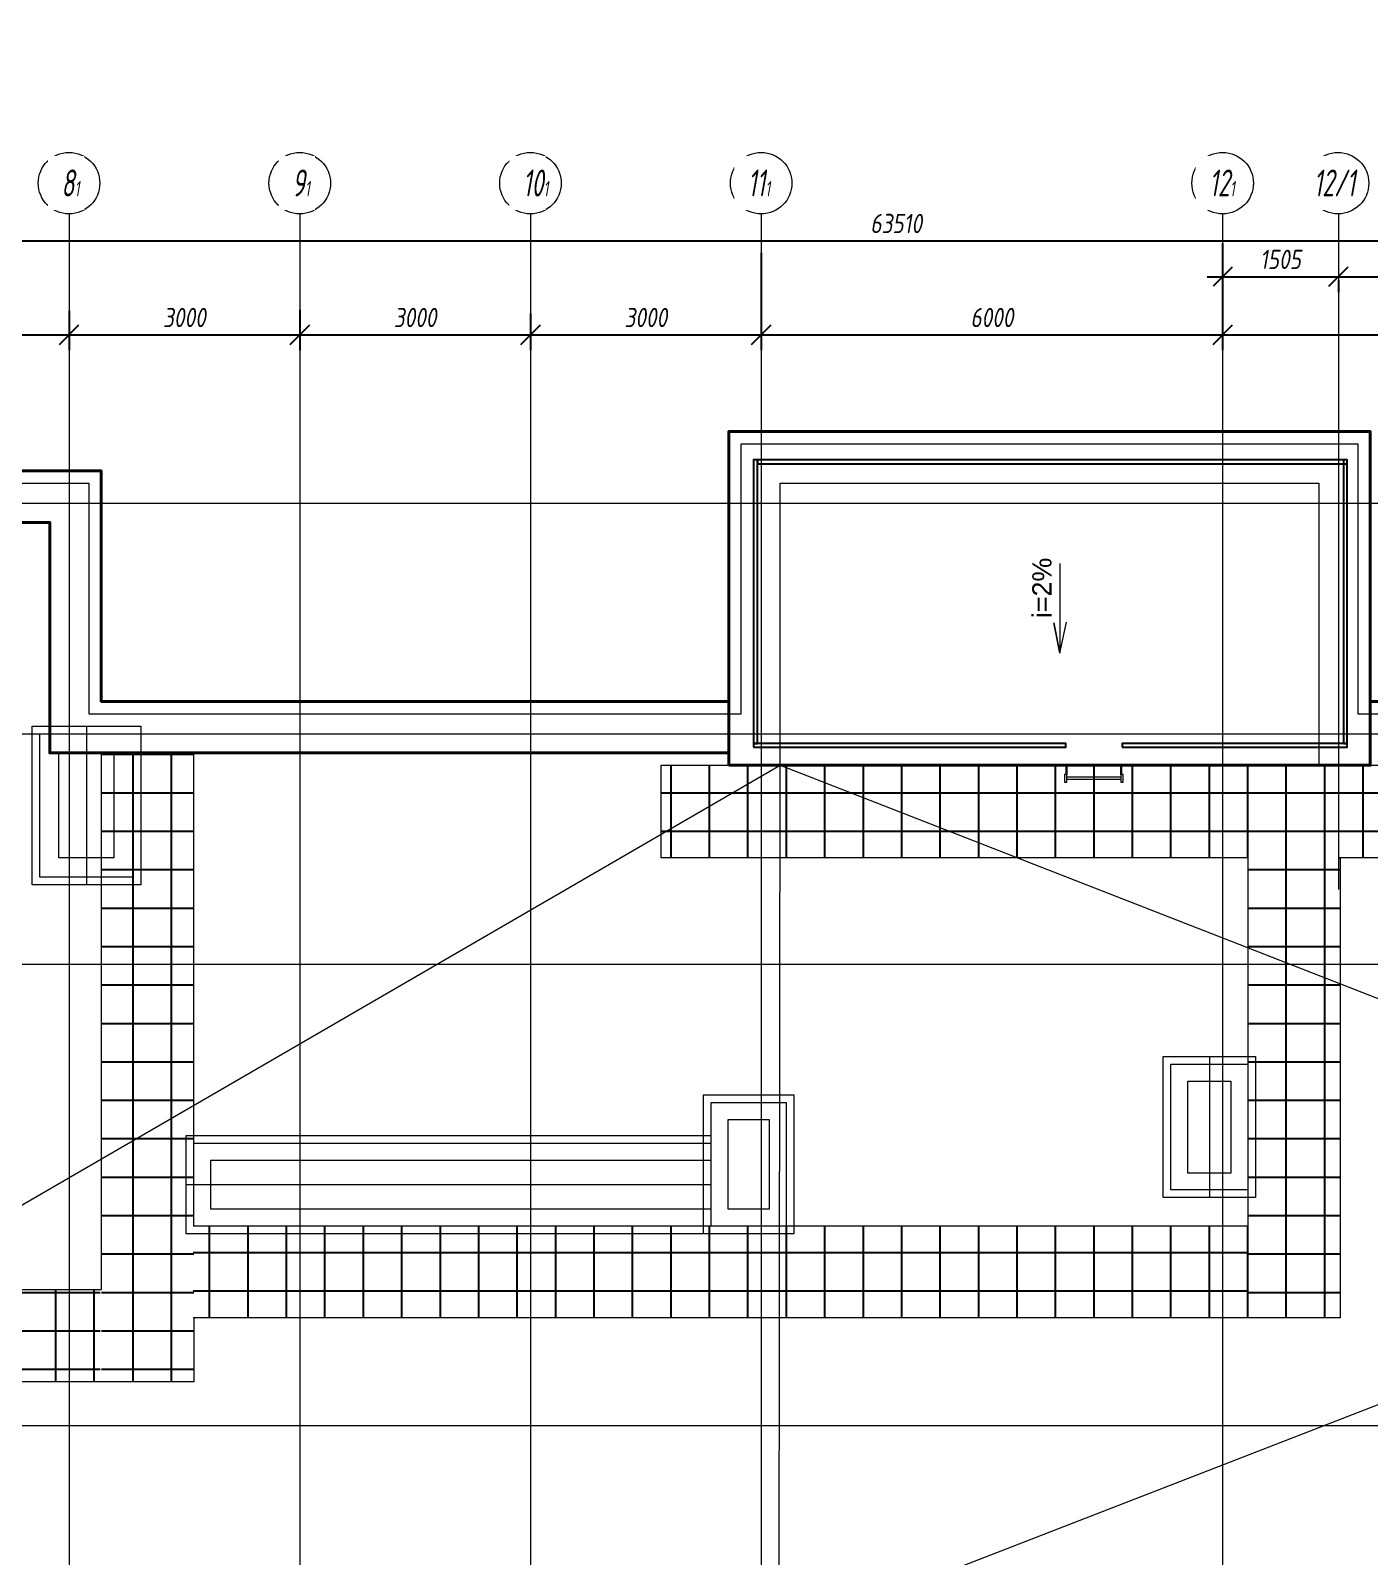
# Model space of a CAD drawing. Extents: x -96705 to 1864084, y -482104 to 235.
# Drawn here: x 1075384 to 1092793, y -94056 to -74203 of the extents above; entities that cross this region are included whole.
import ezdxf
from ezdxf import colors
from ezdxf.entities.mleader import LeaderData, LeaderLine
from ezdxf.math import Vec2, Vec3

# ---------------------------------------------------------------- set-up
doc = ezdxf.new("R2010")
doc.units = 0
doc.header["$LTSCALE"] = 100
doc.header["$PDMODE"] = 1
doc.header["$PDSIZE"] = 200
for name, pattern in [('ACAD_ISO02W100', [15, 12, -3]), ('CENTER', [2, 1.25, -0.25, 0.25, -0.25]), ('HIDDEN', [6, 4, -2])]:
    doc.linetypes.add(name, pattern=pattern)
doc.layers.get('Defpoints').update_dxf_attribs({"color": 42})
doc.layers.add('АР_Кровля дорожки', color=6, linetype='Continuous')
for name, color, linetype, lineweight in [('АР_Лестницы ограждение', 94, 'Continuous', 25), ('АР_Навесной фасад', 5, 'Continuous', 5), ('АР_Оси', 193, 'Continuous', 9), ('АР_Оси размеры', 164, 'Continuous', 9), ('АР_Отметки', 250, 'Continuous', 15), ('АР_тонкая линия', 250, 'Continuous', 0), ('перекр 0.3', 181, 'Continuous', 30), ('пунктир', 251, 'Continuous', 13), ('Специальное оборудование', 7, 'Continuous', 9)]:
    doc.layers.add(name, color=color, linetype=linetype, lineweight=lineweight)
doc.styles.add('ISOCPEUR', font='isocpeui.ttf', dxfattribs={"height": 250})
doc.styles.get("Standard").update_dxf_attribs({"font": 'arial.ttf'})
doc.styles.add('ГОСТ 2.304', font='CS_Gost2304.shx', dxfattribs={"oblique": 10})
doc.dimstyles.new('СПДС', dxfattribs={"dimscale": 100, "dimtxt": 2.5, "dimasz": 2.5, "dimexe": 2, "dimexo": 0.625, "dimgap": 1, "dimtad": 1, "dimdec": 0, "dimrnd": 5, "dimtxsty": 'ГОСТ 2.304', "dimblk": 'OBLIQUE', "dimblk1": 'OBLIQUE', "dimblk2": 'OBLIQUE', "dimcen": 2.5, "dimdle": 2, "dimadec": 0, "dimazin": 2, "dimtfac": 0.75, "dimtdec": 4, "dimtmove": 1, "dimatfit": 3, "dimfxl": 1, "dimtfill": 1, "dimtolj": 1, "dimarcsym": 1})
pattern_1 = [(90, (1542211.8, -68620.2), (-500, 0), []), (180, (1542211.8, -68620.2), (-3e-14, -500), [])]

# ---------------------------------------------------------------- blocks, each defined once
blk = doc.blocks.new('_Oblique')
at = {"color": 0, "linetype": 'ByBlock', "lineweight": -2}
blk.add_line((-0.5, -0.5), (0.5, 0.5), dxfattribs=at)
blk = doc.blocks.new('*D625')
at = {"layer": 'Defpoints', "color": 0, "ltscale": 100, "transparency": 16777216}
for p in [(1072884, -77780), (1075884, -77785), (1075884, -78162)]:
    blk.add_point(p, dxfattribs=at)
at = {"layer": 'АР_Оси размеры', "color": 8, "lineweight": -2, "ltscale": 100, "transparency": 16777216}
for p, q in [((1072884, -77842), (1072884, -78362)), ((1075884, -77848), (1075884, -78362)), ((1072684, -78162), (1076084, -78162))]:
    blk.add_line(p, q, dxfattribs=at)
at = {"layer": 'АР_Оси размеры', "color": 8, "lineweight": -2, "ltscale": 100, "transparency": 16777216, "xscale": 250, "yscale": 250, "zscale": 250, "rotation": 180}
blk.add_blockref('_Oblique', (1072884, -78162), dxfattribs=at)
at = {"layer": 'АР_Оси размеры', "color": 8, "lineweight": -2, "ltscale": 100, "transparency": 16777216, "xscale": 250, "yscale": 250, "zscale": 250}
blk.add_blockref('_Oblique', (1075884, -78162), dxfattribs=at)
at = {"layer": 'АР_Оси размеры', "color": 8, "ltscale": 100, "transparency": 16777216, "insert": (1074384, -77937), "char_height": 250, "attachment_point": 5, "style": 'ГОСТ 2.304', "bg_fill": 3, "box_fill_scale": 1.1, "bg_fill_color": 256, "bg_fill_true_color": 13158600, "bg_fill_transparency": 0}
blk.add_mtext('\\A1;3000', dxfattribs=at)
blk = doc.blocks.new('*D626')
at = {"layer": 'Defpoints', "color": 0, "ltscale": 100, "transparency": 16777216}
for p in [(1075884, -77785), (1078884, -77774), (1078884, -78162)]:
    blk.add_point(p, dxfattribs=at)
at = {"layer": 'АР_Оси размеры', "color": 8, "lineweight": -2, "ltscale": 100, "transparency": 16777216}
for p, q in [((1075884, -77848), (1075884, -78362)), ((1078884, -77836), (1078884, -78362)), ((1075684, -78162), (1079084, -78162))]:
    blk.add_line(p, q, dxfattribs=at)
at = {"layer": 'АР_Оси размеры', "color": 8, "lineweight": -2, "ltscale": 100, "transparency": 16777216, "xscale": 250, "yscale": 250, "zscale": 250, "rotation": 180}
blk.add_blockref('_Oblique', (1075884, -78162), dxfattribs=at)
at = {"layer": 'АР_Оси размеры', "color": 8, "lineweight": -2, "ltscale": 100, "transparency": 16777216, "xscale": 250, "yscale": 250, "zscale": 250}
blk.add_blockref('_Oblique', (1078884, -78162), dxfattribs=at)
at = {"layer": 'АР_Оси размеры', "color": 8, "ltscale": 100, "transparency": 16777216, "insert": (1077384, -77937), "char_height": 250, "attachment_point": 5, "style": 'ГОСТ 2.304', "bg_fill": 3, "box_fill_scale": 1.1, "bg_fill_color": 256, "bg_fill_true_color": 13158600, "bg_fill_transparency": 0}
blk.add_mtext('\\A1;3000', dxfattribs=at)
blk = doc.blocks.new('*D627')
at = {"layer": 'Defpoints', "color": 0, "ltscale": 100, "transparency": 16777216}
for p in [(1078884, -77774), (1081884, -77820), (1081884, -78162)]:
    blk.add_point(p, dxfattribs=at)
at = {"layer": 'АР_Оси размеры', "color": 8, "lineweight": -2, "ltscale": 100, "transparency": 16777216}
for p, q in [((1078884, -77836), (1078884, -78362)), ((1081884, -77883), (1081884, -78362)), ((1078684, -78162), (1082084, -78162))]:
    blk.add_line(p, q, dxfattribs=at)
at = {"layer": 'АР_Оси размеры', "color": 8, "lineweight": -2, "ltscale": 100, "transparency": 16777216, "xscale": 250, "yscale": 250, "zscale": 250, "rotation": 180}
blk.add_blockref('_Oblique', (1078884, -78162), dxfattribs=at)
at = {"layer": 'АР_Оси размеры', "color": 8, "lineweight": -2, "ltscale": 100, "transparency": 16777216, "xscale": 250, "yscale": 250, "zscale": 250}
blk.add_blockref('_Oblique', (1081884, -78162), dxfattribs=at)
at = {"layer": 'АР_Оси размеры', "color": 8, "ltscale": 100, "transparency": 16777216, "insert": (1080384, -77937), "char_height": 250, "attachment_point": 5, "style": 'ГОСТ 2.304', "bg_fill": 3, "box_fill_scale": 1.1, "bg_fill_color": 256, "bg_fill_true_color": 13158600, "bg_fill_transparency": 0}
blk.add_mtext('\\A1;3000', dxfattribs=at)
blk = doc.blocks.new('*D628')
at = {"layer": 'Defpoints', "color": 0, "ltscale": 100, "transparency": 16777216}
for p in [(1081884, -77820), (1084884, -77820), (1084884, -78162)]:
    blk.add_point(p, dxfattribs=at)
at = {"layer": 'АР_Оси размеры', "color": 8, "lineweight": -2, "ltscale": 100, "transparency": 16777216}
for p, q in [((1081884, -77883), (1081884, -78362)), ((1084884, -77882), (1084884, -78362)), ((1081684, -78162), (1085084, -78162))]:
    blk.add_line(p, q, dxfattribs=at)
at = {"layer": 'АР_Оси размеры', "color": 8, "lineweight": -2, "ltscale": 100, "transparency": 16777216, "xscale": 250, "yscale": 250, "zscale": 250, "rotation": 180}
blk.add_blockref('_Oblique', (1081884, -78162), dxfattribs=at)
at = {"layer": 'АР_Оси размеры', "color": 8, "lineweight": -2, "ltscale": 100, "transparency": 16777216, "xscale": 250, "yscale": 250, "zscale": 250}
blk.add_blockref('_Oblique', (1084884, -78162), dxfattribs=at)
at = {"layer": 'АР_Оси размеры', "color": 8, "ltscale": 100, "transparency": 16777216, "insert": (1083384, -77937), "char_height": 250, "attachment_point": 5, "style": 'ГОСТ 2.304', "bg_fill": 3, "box_fill_scale": 1.1, "bg_fill_color": 256, "bg_fill_true_color": 13158600, "bg_fill_transparency": 0}
blk.add_mtext('\\A1;3000', dxfattribs=at)
blk = doc.blocks.new('*D629')
at = {"layer": 'Defpoints', "color": 0, "ltscale": 100, "transparency": 16777216}
for p in [(1090884, -76913), (1084884, -77033), (1090884, -78162)]:
    blk.add_point(p, dxfattribs=at)
at = {"layer": 'АР_Оси размеры', "color": 8, "lineweight": -2, "ltscale": 100, "transparency": 16777216}
for p, q in [((1090884, -76976), (1090884, -78362)), ((1084884, -77095), (1084884, -78362)), ((1084684, -78162), (1091084, -78162))]:
    blk.add_line(p, q, dxfattribs=at)
at = {"layer": 'АР_Оси размеры', "color": 8, "lineweight": -2, "ltscale": 100, "transparency": 16777216, "xscale": 250, "yscale": 250, "zscale": 250, "rotation": 180}
blk.add_blockref('_Oblique', (1084884, -78162), dxfattribs=at)
at = {"layer": 'АР_Оси размеры', "color": 8, "lineweight": -2, "ltscale": 100, "transparency": 16777216, "xscale": 250, "yscale": 250, "zscale": 250}
blk.add_blockref('_Oblique', (1090884, -78162), dxfattribs=at)
at = {"layer": 'АР_Оси размеры', "color": 8, "ltscale": 100, "transparency": 16777216, "insert": (1087884, -77937), "char_height": 250, "attachment_point": 5, "style": 'ГОСТ 2.304', "bg_fill": 3, "box_fill_scale": 1.1, "bg_fill_color": 256, "bg_fill_true_color": 13158600, "bg_fill_transparency": 0}
blk.add_mtext('\\A1;6000', dxfattribs=at)
blk = doc.blocks.new('*D630')
at = {"layer": 'Defpoints', "color": 0, "ltscale": 100, "transparency": 16777216}
for p in [(1090884, -77700), (1096884, -77626), (1096884, -78162)]:
    blk.add_point(p, dxfattribs=at)
at = {"layer": 'АР_Оси размеры', "color": 8, "lineweight": -2, "ltscale": 100, "transparency": 16777216}
for p, q in [((1090884, -77763), (1090884, -78362)), ((1096884, -77688), (1096884, -78362)), ((1090684, -78162), (1097084, -78162))]:
    blk.add_line(p, q, dxfattribs=at)
at = {"layer": 'АР_Оси размеры', "color": 8, "lineweight": -2, "ltscale": 100, "transparency": 16777216, "xscale": 250, "yscale": 250, "zscale": 250, "rotation": 180}
blk.add_blockref('_Oblique', (1090884, -78162), dxfattribs=at)
at = {"layer": 'АР_Оси размеры', "color": 8, "lineweight": -2, "ltscale": 100, "transparency": 16777216, "xscale": 250, "yscale": 250, "zscale": 250}
blk.add_blockref('_Oblique', (1096884, -78162), dxfattribs=at)
at = {"layer": 'АР_Оси размеры', "color": 8, "ltscale": 100, "transparency": 16777216, "insert": (1093884, -77937), "char_height": 250, "attachment_point": 5, "style": 'ГОСТ 2.304', "bg_fill": 3, "box_fill_scale": 1.1, "bg_fill_color": 256, "bg_fill_true_color": 13158600, "bg_fill_transparency": 0}
blk.add_mtext('\\A1;6000', dxfattribs=at)
blk = doc.blocks.new('*D635')
at = {"layer": 'Defpoints', "color": 0, "ltscale": 100, "transparency": 16777216}
for p in [(1090884, -77386), (1092389, -77386), (1092389, -77406)]:
    blk.add_point(p, dxfattribs=at)
at = {"layer": 'АР_Оси размеры', "color": 8, "lineweight": -2, "ltscale": 100, "transparency": 16777216}
for p, q in [((1090684, -77406), (1092589, -77406)), ((1090884, -77449), (1090884, -77606)), ((1092389, -77449), (1092389, -77606))]:
    blk.add_line(p, q, dxfattribs=at)
at = {"layer": 'АР_Оси размеры', "color": 8, "lineweight": -2, "ltscale": 100, "transparency": 16777216, "xscale": 250, "yscale": 250, "zscale": 250, "rotation": 180}
blk.add_blockref('_Oblique', (1090884, -77406), dxfattribs=at)
at = {"layer": 'АР_Оси размеры', "color": 8, "lineweight": -2, "ltscale": 100, "transparency": 16777216, "xscale": 250, "yscale": 250, "zscale": 250}
blk.add_blockref('_Oblique', (1092389, -77406), dxfattribs=at)
at = {"layer": 'АР_Оси размеры', "color": 8, "ltscale": 100, "transparency": 16777216, "insert": (1091636, -77181), "char_height": 250, "attachment_point": 5, "style": 'ГОСТ 2.304', "bg_fill": 3, "box_fill_scale": 1.1, "bg_fill_color": 256, "bg_fill_true_color": 13158600, "bg_fill_transparency": 0}
blk.add_mtext('\\A1;1505', dxfattribs=at)
blk = doc.blocks.new('*D636')
at = {"layer": 'Defpoints', "color": 0, "ltscale": 100, "transparency": 16777216}
for p in [(1094599, -76865), (1092389, -77386), (1094599, -77406)]:
    blk.add_point(p, dxfattribs=at)
at = {"layer": 'АР_Оси размеры', "color": 8, "lineweight": -2, "ltscale": 100, "transparency": 16777216}
for p, q in [((1094599, -76927), (1094599, -77606)), ((1092189, -77406), (1094799, -77406)), ((1092389, -77449), (1092389, -77606))]:
    blk.add_line(p, q, dxfattribs=at)
at = {"layer": 'АР_Оси размеры', "color": 8, "lineweight": -2, "ltscale": 100, "transparency": 16777216, "xscale": 250, "yscale": 250, "zscale": 250, "rotation": 180}
blk.add_blockref('_Oblique', (1092389, -77406), dxfattribs=at)
at = {"layer": 'АР_Оси размеры', "color": 8, "lineweight": -2, "ltscale": 100, "transparency": 16777216, "xscale": 250, "yscale": 250, "zscale": 250}
blk.add_blockref('_Oblique', (1094599, -77406), dxfattribs=at)
at = {"layer": 'АР_Оси размеры', "color": 8, "ltscale": 100, "transparency": 16777216, "insert": (1093494, -77181), "char_height": 250, "attachment_point": 5, "style": 'ГОСТ 2.304', "bg_fill": 3, "box_fill_scale": 1.1, "bg_fill_color": 256, "bg_fill_true_color": 13158600, "bg_fill_transparency": 0}
blk.add_mtext('\\A1;2210', dxfattribs=at)
blk = doc.blocks.new('*D639')
at = {"layer": 'Defpoints', "color": 0, "ltscale": 100, "transparency": 16777216}
for p in [(1054884, -76939), (1118394, -76939), (1118394, -76939)]:
    blk.add_point(p, dxfattribs=at)
at = {"layer": 'АР_Оси размеры', "color": 8, "lineweight": -2, "ltscale": 100, "transparency": 16777216}
for p, q in [((1054884, -76877), (1054884, -76739)), ((1118394, -76877), (1118394, -76739)), ((1054684, -76939), (1118594, -76939))]:
    blk.add_line(p, q, dxfattribs=at)
at = {"layer": 'АР_Оси размеры', "color": 8, "lineweight": -2, "ltscale": 100, "transparency": 16777216, "xscale": 250, "yscale": 250, "zscale": 250, "rotation": 180}
blk.add_blockref('_Oblique', (1054884, -76939), dxfattribs=at)
at = {"layer": 'АР_Оси размеры', "color": 8, "lineweight": -2, "ltscale": 100, "transparency": 16777216, "xscale": 250, "yscale": 250, "zscale": 250}
blk.add_blockref('_Oblique', (1118394, -76939), dxfattribs=at)
at = {"layer": 'АР_Оси размеры', "color": 8, "ltscale": 100, "transparency": 16777216, "insert": (1086639, -76714), "char_height": 250, "attachment_point": 5, "style": 'ГОСТ 2.304', "bg_fill": 3, "box_fill_scale": 1.1, "bg_fill_color": 256, "bg_fill_true_color": 13158600, "bg_fill_transparency": 0}
blk.add_mtext('\\A1;63510', dxfattribs=at)
blk = doc.blocks.new('_DotSmall')
at = {"color": 0, "linetype": 'ByBlock', "const_width": 0.5}
blk.add_lwpolyline([(-0.0625, 0, 1), (0.0625, 0, 1)], format="xyb", close=True, dxfattribs=at)
blk = doc.blocks.new('LADDER_12760 - LADDER_12760-5164013-3_1 этаж')
at = {"layer": 'Специальное оборудование', "color": 8}
for p, q in [((25, 95), (-50, 95)), ((-50, 95), (-50, 88)), ((-50, 88), (18, 88)), ((0, 0), (25, 0)), ((0, -76.2), (0, 0)), ((18, 88), (18, 0)), ((25, 0), (25, 95)), ((25, 0), (25, -76.2)), ((575, 95), (575, 0)), ((650, 95), (575, 95)), ((575, 0), (600, 0)), ((575, -76.2), (575, 0)), ((582, 0), (582, 88)), ((582, 88), (650, 88)), ((600, 0), (600, -76.2)), ((650, 88), (650, 95)), ((25, -76.2), (0, -76.2)), ((25, -25.4), (575, -25.4)), ((575, -45.4), (25, -45.4)), ((600, -76.2), (575, -76.2))]:
    blk.add_line(p, q, dxfattribs=at)
blk = doc.blocks.new('A$C6f2de472')
at = {"layer": 'АР_тонкая линия', "color": 8, "ltscale": 100}
for p, q in [((55, -69), (55, -734)), ((55, -734), (10, -510)), ((10, -510), (55, -734)), ((55, -734), (104, -506))]:
    blk.add_line(p, q, dxfattribs=at)

msp = doc.modelspace()

# ---------------------------------------------------------------- hatches: boundary and pattern name
at = {"layer": 'АР_Кровля дорожки', "ltscale": 120}
h = msp.add_hatch(dxfattribs=at)
h.set_pattern_fill('ANSI37', color=8, scale=4000, angle=45, double=1)
h.set_pattern_definition([(90, (1542217.84, -68620.2), (-500, 0), []), (180, (1542217.84, -68620.2), (-3e-14, -500), [])])
h.paths.add_polyline_path([(1077506.6, -91782.1), (1076305, -91781.8), (1076305, -83601.6), (1077502.6, -83601.9)])
h = msp.add_hatch(dxfattribs=at)
h.set_pattern_fill('ANSI37', color=8, scale=4000, angle=45, double=1)
h.set_pattern_definition(pattern_1)
h.paths.add_polyline_path([(1083581.6, -84964.4), (1083582.8, -83762.8), (1093835.7, -83762.8), (1093834.5, -84964.4)])
h = msp.add_hatch(dxfattribs=at)
h.set_pattern_fill('ANSI37', color=8, scale=4000, angle=45, double=1)
h.set_pattern_definition(pattern_1)
h.paths.add_polyline_path([(1092412.3, -90951.2), (1091214.6, -90950.9), (1091214.6, -84799.2), (1092412.3, -84799.6)])
h = msp.add_hatch(dxfattribs=at)
h.set_pattern_fill('ANSI37', color=8, scale=4000, angle=45, double=1)
h.set_pattern_definition([(90, (1542211.8, -68599.5), (-500, 0), []), (180, (1542211.8, -68599.5), (-3e-14, -500), [])])
h.paths.add_polyline_path([(1077496.6, -90951.7), (1077496.9, -89754), (1091214.8, -89754), (1091214.4, -90951.7)])
h = msp.add_hatch(dxfattribs=at)
h.set_pattern_fill('ANSI37', color=8, scale=4000, angle=45, double=1)
h.set_pattern_definition(pattern_1)
h.paths.add_polyline_path([(1061033.5, -91782), (1061033.8, -90584.3), (1076288.1, -90584.3), (1076287.8, -91782)])

# ---------------------------------------------------------------- linework, layer by layer
at = {"layer": 'АР_Лестницы ограждение', "color": 8, "lineweight": 25}
for points in [[(1084835.6, -83477.2), (1084835.6, -79787.6), (1084784.8, -79787.6), (1084784.8, -83477.2)], [(1084835.6, -79839.1), (1092505.4, -79839.1), (1092505.4, -79788.3), (1084835.6, -79788.3)], [(1092505.4, -83477.2), (1092505.4, -79788.3), (1092454.6, -79788.3), (1092454.6, -83477.2)], [(1084784.8, -83528), (1088844.8, -83528), (1088844.8, -83477.2), (1084784.8, -83477.2)], [(1089579.1, -83528), (1092505.4, -83528), (1092505.4, -83477.2), (1089579.1, -83477.2)]]:
    msp.add_lwpolyline(points, close=True, dxfattribs=at)
at = {"layer": 'АР_Навесной фасад', "color": 8, "lineweight": 40, "ltscale": 100}
for points in [[(1066462.6, -79931.7), (1076302.6, -79931.7), (1076302.6, -82931.7), (1084462.6, -82931.7), (1084462.6, -79421.7), (1092803.2, -79421.7), (1092802.6, -82931.7), (1118812.6, -82931.7), (1118812.6, -92771.7), (1115302.6, -92771.7), (1115302.6, -95901.7), (1085762, -95901.7), (1085762, -96041.7, -0.1768281), (1082992, -102243.1, -0.1882125), (1076442.5, -105236.5), (1076302.5, -105236.5), (1076302.5, -108416.7), (1079432.5, -108416.7), (1079432.5, -111346.7), (1082552.7, -111346.7), (1082552.7, -119686.7)], [(1081883.5, -113956.8), (1081882.6, -118886.7), (1077952.5, -118886.7), (1077952.5, -119016.7), (1072562.5, -119016.7), (1072562.5, -127466.7), (1068317.1, -127466.7), (1067780.6, -127466.7), (1066762.6, -127466.7), (1066762.6, -128266.7), (1061202.5, -128266.7), (1061202.5, -104101.7), (1055132.6, -104101.7), (1055132.6, -92601.7), (1058699.9, -92601.7), (1058699.7, -91786.7, -0.1810559), (1061082.7, -86551.7, -0.1811806), (1066322, -84168.4), (1067132.6, -84168.4), (1067132.6, -80601.7), (1075632.6, -80601.7), (1075632.6, -83601.7), (1084462.6, -83601.7)]]:
    msp.add_lwpolyline(points, format="xyb", dxfattribs=at)
msp.add_lwpolyline([(1084462.6, -83762.8), (1092803.2, -83762.8), (1092803.2, -79421.7), (1084462.6, -79421.7)], close=True, dxfattribs=at)
at = {"layer": 'АР_Оси', "color": 8, "linetype": 'CENTER', "ltscale": 1000}
for p, q in [((1075883.9, -76589.2), (1075883.9, -132321.6)), ((1078883.9, -76589.2), (1078883.9, -132321.6)), ((1081883.9, -76589.2), (1081883.9, -132321.6)), ((1084883.9, -76589.2), (1084883.9, -132321.6)), ((1090883.9, -76589.2), (1090883.9, -132321.6)), ((1092388.9, -76589.2), (1092388.9, -85376.8)), ((1048750.2, -80351.7), (1131928.6, -80351.7)), ((1048750.2, -83351.7), (1131928.6, -83351.7)), ((1048750.2, -86351.7), (1131928.6, -86351.7)), ((1048750.2, -92351.7), (1131928.6, -92351.7))]:
    msp.add_line(p, q, dxfattribs=at)
at = {"layer": 'АР_Оси', "color": 8, "ltscale": 0.5}
for centre in [(1075883.9, -76189.2), (1078883.9, -76189.2), (1081883.9, -76189.2), (1084883.9, -76189.2), (1090883.9, -76189.2), (1092383.9, -76189.2)]:
    msp.add_circle(centre, 400, dxfattribs=at)
at = {"layer": 'АР_тонкая линия', "color": 8, "ltscale": 100}
for p, q in [((1076110.1, -83251.7), (1076110.1, -85316.7)), ((1069873.9, -92613), (1085132.4, -83762.8)), ((1085117.6, -95101.7), (1085132.6, -83601.7)), ((1085132.4, -83762.8), (1099693.9, -89450.4)), ((1090712.4, -87550.6), (1090712.4, -89386.8)), ((1077402.6, -89218.1), (1084230.4, -89218.1)), ((1099693.9, -89450.4), (1085117.6, -95101.7))]:
    msp.add_line(p, q, dxfattribs=at)
for points in [[(1076817.6, -83251.7), (1076817.6, -85316.7), (1075402.6, -85316.7), (1075402.6, -83251.7), (1076817.6, -83251.7)], [(1076305, -90584.3), (1076305, -83601.7)], [(1076305, -83601.7), (1077502.6, -83601.7), (1077502.6, -89754)], [(1091214.6, -84964.4), (1083581.6, -84964.4), (1083581.6, -83762.8), (1093835.1, -83762.8), (1093835.1, -84964.4), (1092387.6, -84964.4)], [(1091214.6, -89754), (1091214.6, -84964.4)], [(1092387.6, -84964.4), (1092412.3, -84964.4), (1092412.3, -90951), (1091214.6, -90951)], [(1084230.4, -88582.1), (1077402.6, -88582.1), (1077402.6, -89854), (1084230.4, -89854.2)], [(1077496.6, -89754), (1077496.6, -89754), (1091214.6, -89754)], [(1070522.5, -91782), (1061033.7, -91782), (1061033.7, -90584.3), (1076305, -90584.3)], [(1077506.6, -90951.7), (1077506.6, -91782), (1071714.1, -91782)], [(1091214.6, -90951.7), (1077496.6, -90951.7)]]:
    msp.add_lwpolyline(points, dxfattribs=at)
for points in [[(1090112.1, -87550.6), (1091312.6, -87550.6), (1091312.6, -89386.8), (1090112.1, -89386.8)], [(1084130.4, -89854.2), (1085312.6, -89854.2), (1085312.6, -88053.9), (1084130.4, -88053.9)]]:
    msp.add_lwpolyline(points, close=True, dxfattribs=at)
at = {"layer": 'перекр 0.3', "color": 8, "linetype": 'HIDDEN', "lineweight": 5, "ltscale": 50}
msp.add_line((1076110.1, -83251.7), (1076110.1, -85316.7), dxfattribs=at)
for points in [[(1085132.4, -83762.8), (1085132.6, -80091.7), (1092132.9, -80091.7), (1092132.9, -83762.8)], [(1076817.6, -83251.7), (1076817.6, -85316.7), (1075402.6, -85316.7), (1075402.6, -83251.7), (1076817.6, -83251.7)], [(1076717.6, -83601.7), (1076717.6, -85216.7), (1075502.6, -85216.7), (1075502.6, -83351.7), (1075632.6, -83351.7)], [(1084230.4, -88682.1), (1077502.6, -88682.1), (1077502.6, -89754), (1084230.4, -89754.2)], [(1084230.4, -88902.1), (1077722.6, -88902.1), (1077722.6, -89534), (1084230.4, -89534.2)]]:
    msp.add_lwpolyline(points, dxfattribs=at)
for points in [[(1075752.6, -83601.7), (1076467.6, -83601.7), (1076467.6, -84966.7), (1075752.6, -84966.7)], [(1090212.1, -87650.6), (1091212.6, -87650.6), (1091212.6, -89286.8), (1090212.1, -89286.8)], [(1090432.1, -87870.6), (1090992.6, -87870.6), (1090992.6, -89066.8), (1090432.1, -89066.8)], [(1084230.9, -89754.2), (1085212.6, -89754.2), (1085212.6, -88153.9), (1084230.4, -88153.9)], [(1084450.8, -89534.2), (1084992.6, -89534.2), (1084992.6, -88373.9), (1084450.5, -88373.9)]]:
    msp.add_lwpolyline(points, close=True, dxfattribs=at)
at = {"layer": 'пунктир', "color": 8, "linetype": 'ACAD_ISO02W100', "ltscale": 50}
msp.add_lwpolyline([(1058132.4, -91791.7, -0.2153269), (1060677.1, -86156.8, -0.1501518), (1066332.7, -83601.5), (1066622.6, -83601.5), (1066622.6, -80091.7), (1076142.6, -80091.7), (1076142.6, -83091.7), (1084622.6, -83091.7), (1084622.6, -79581.7), (1092643.2, -79581.7), (1092642.6, -83091.7), (1118652.6, -83091.7)], format="xyb", dxfattribs=at)

# ---------------------------------------------------------------- block references
at = {"layer": 'АР_тонкая линия', "color": 8, "ltscale": 100, "xscale": 1.754367527776944, "yscale": 1.754367527776944, "zscale": 1.754367527776944}
msp.add_blockref('A$C6f2de472', (1088671.4, -81014.7), dxfattribs=at)
at = {"layer": 'Специальное оборудование', "color": 8, "xscale": -1.2705, "yscale": 1.2705, "zscale": 1.2705}
msp.add_blockref('LADDER_12760 - LADDER_12760-5164013-3_1 этаж', (1089590.8, -83883.5), dxfattribs=at)

# ---------------------------------------------------------------- texts
at = {"layer": 'АР_тонкая линия', "color": 8, "ltscale": 100, "insert": (1088408.8, -81847.7), "char_height": 250, "width": 682.5, "attachment_point": 1, "rotation": 90}
msp.add_mtext('i=2%', dxfattribs=at)

# ---------------------------------------------------------------- next in the draw order: texts
at = {"layer": 'АР_Оси', "color": 8, "char_height": 350, "width": 123.867, "attachment_point": 1, "line_spacing_factor": 1.149209, "style": 'ГОСТ 2.304', "bg_fill": 2}
for s, insert in [('{\\W0.8;8\\H0.57143x;1}', (1075784.1, -76011.5)), ('{\\W0.8;9\\H0.57143x;1}', (1078784.1, -76011.5)), ('{\\W0.8;10\\H0.57143x;1}', (1081784.1, -76011.5)), ('{\\W0.8;11\\H0.57143x;1}', (1084709.8, -76011.5)), ('{\\W0.8;12\\H0.57143x;1}', (1090709.8, -76011.5)), ('{\\W0.8;12/1}', (1092066.2, -76011.5))]:
    msp.add_mtext(s, dxfattribs=dict(at, insert=insert))

# ---------------------------------------------------------------- next in the draw order: dimensions: what is measured, and where the dimension line sits
at = {"layer": 'АР_Оси размеры', "color": 8, "ltscale": 100}
dim = msp.add_linear_dim(base=(1075883.9, -78161.6), p1=(1072883.9, -77779.6), p2=(1075883.9, -77785.3), dimstyle='СПДС', override={"dimclrd": 8, "dimclre": 8, "dimclrt": 8}, dxfattribs=at)
dim.commit()
dim.dimension.update_dxf_attribs({"geometry": '*D625', "text_midpoint": (1074383.9, -77936.6)})

# ---------------------------------------------------------------- next in the draw order: dimensions: what is measured, and where the dimension line sits
dim = msp.add_linear_dim(base=(1078883.9, -78161.6), p1=(1075883.9, -77785.3), p2=(1078883.9, -77773.8), dimstyle='СПДС', override={"dimclrd": 8, "dimclre": 8, "dimclrt": 8}, dxfattribs=at)
dim.commit()
dim.dimension.update_dxf_attribs({"geometry": '*D626', "text_midpoint": (1077383.9, -77936.6)})

# ---------------------------------------------------------------- next in the draw order: dimensions: what is measured, and where the dimension line sits
dim = msp.add_linear_dim(base=(1081883.9, -78161.6), p1=(1078883.9, -77773.8), p2=(1081883.9, -77820), dimstyle='СПДС', override={"dimclrd": 8, "dimclre": 8, "dimclrt": 8}, dxfattribs=at)
dim.commit()
dim.dimension.update_dxf_attribs({"geometry": '*D627', "text_midpoint": (1080383.9, -77936.6)})

# ---------------------------------------------------------------- next in the draw order: dimensions: what is measured, and where the dimension line sits
dim = msp.add_linear_dim(base=(1084883.9, -78161.6), p1=(1081883.9, -77820), p2=(1084883.9, -77819.9), dimstyle='СПДС', override={"dimclrd": 8, "dimclre": 8, "dimclrt": 8}, dxfattribs=at)
dim.commit()
dim.dimension.update_dxf_attribs({"geometry": '*D628', "text_midpoint": (1083383.9, -77936.6)})

# ---------------------------------------------------------------- next in the draw order: dimensions: what is measured, and where the dimension line sits
dim = msp.add_linear_dim(base=(1090883.9, -78161.6), p1=(1084883.9, -77032.9), p2=(1090883.9, -76913.4), dimstyle='СПДС', override={"dimclrd": 8, "dimclre": 8, "dimclrt": 8}, dxfattribs=at)
dim.commit()
dim.dimension.update_dxf_attribs({"geometry": '*D629', "text_midpoint": (1087883.9, -77936.6)})

# ---------------------------------------------------------------- next in the draw order: dimensions: what is measured, and where the dimension line sits
dim = msp.add_linear_dim(base=(1096883.9, -78161.6), p1=(1090883.9, -77700.4), p2=(1096883.9, -77626), dimstyle='СПДС', override={"dimclrd": 8, "dimclre": 8, "dimclrt": 8}, dxfattribs=at)
dim.commit()
dim.dimension.update_dxf_attribs({"geometry": '*D630', "text_midpoint": (1093883.9, -77936.6)})

# ---------------------------------------------------------------- next in the draw order: dimensions: what is measured, and where the dimension line sits
dim = msp.add_linear_dim(base=(1092388.9, -77405.7), p1=(1090883.9, -77386.4), p2=(1092388.9, -77386.4), dimstyle='СПДС', override={"dimclrd": 8, "dimclre": 8, "dimclrt": 8}, dxfattribs=at)
dim.commit()
dim.dimension.update_dxf_attribs({"geometry": '*D635', "text_midpoint": (1091636.4, -77180.7)})

# ---------------------------------------------------------------- next in the draw order: dimensions: what is measured, and where the dimension line sits
dim = msp.add_linear_dim(base=(1094598.9, -77405.7), p1=(1092388.9, -77386.4), p2=(1094598.9, -76864.8), dimstyle='СПДС', override={"dimclrd": 8, "dimclre": 8, "dimclrt": 8}, dxfattribs=at)
dim.commit()
dim.dimension.update_dxf_attribs({"geometry": '*D636', "text_midpoint": (1093493.9, -77180.7)})

# ---------------------------------------------------------------- next in the draw order: dimensions: what is measured, and where the dimension line sits
dim = msp.add_linear_dim(base=(1118393.9, -76939.2), p1=(1054883.9, -76939.2), p2=(1118393.9, -76939.2), dimstyle='СПДС', override={"dimclrd": 8, "dimclre": 8, "dimclrt": 8}, dxfattribs=at)
dim.commit()
dim.dimension.update_dxf_attribs({"geometry": '*D639', "text_midpoint": (1086638.9, -76714.2)})

# ---------------------------------------------------------------- next in the draw order: leaders
at = {"layer": 'АР_Отметки', "color": 8}
ml = msp.add_multileader_mtext('Standard', dxfattribs=at)
ml.set_content('+15,850', color=8, style='ISOCPEUR')
ml.set_leader_properties(color=8, linetype='Continuous', lineweight=-1)
ml.set_arrow_properties(name='DOTSMALL')
ml.build(insert=Vec2(0, 0))
ml.multileader.update_dxf_attribs({"has_text_frame": 1, "text_left_attachment_type": 4, "text_right_attachment_type": 4, "dogleg_length": 100, "arrow_head_size": 180})
ctx = ml.context
ctx.base_point, ctx.char_height, ctx.arrow_head_size, ctx.landing_gap_size, ctx.plane_origin = Vec3(1077115, -135002.4), 250, 180, 50, Vec3(1075811.8, -136210)
ctx.left_attachment, ctx.right_attachment = 4, 4
notes = []
notes.append((ctx, [(0, (0, 0, 0), (0, 0), (1, 0), 1, [])]))
ctx.mtext.insert, ctx.mtext.width, ctx.mtext.defined_height, ctx.mtext.line_spacing_style, ctx.mtext.flow_direction = Vec3(1077165, -134669), 696.035, 776.5, 2, 5
ml = msp.add_multileader_mtext('Standard', dxfattribs=at)
ml.set_content('+15,850', color=8, style='ISOCPEUR')
ml.set_leader_properties(color=8, linetype='Continuous', lineweight=-1)
ml.set_arrow_properties(name='DOTSMALL')
ml.build(insert=Vec2(0, 0))
ml.multileader.update_dxf_attribs({"has_text_frame": 1, "text_left_attachment_type": 4, "text_right_attachment_type": 4, "dogleg_length": 100, "arrow_head_size": 180})
ctx = ml.context
ctx.base_point, ctx.char_height, ctx.arrow_head_size, ctx.landing_gap_size, ctx.plane_origin = Vec3(1113079.3, -135415), 250, 180, 50, Vec3(1114004.3, -137758.6)
ctx.left_attachment, ctx.right_attachment = 4, 4
notes.append((ctx, [(0, (0, 0, 0), (0, 0), (1, 0), 1, [])]))
ctx.mtext.insert, ctx.mtext.width, ctx.mtext.line_spacing_style, ctx.mtext.flow_direction = Vec3(1113129.3, -135081.6), 852.697, 2, 5
ml = msp.add_multileader_mtext('Standard', dxfattribs=at)
ml.set_content('+13,700', color=8, style='ISOCPEUR')
ml.set_leader_properties(color=8, linetype='Continuous', lineweight=-1)
ml.set_arrow_properties(name='DOTSMALL')
ml.build(insert=Vec2(0, 0))
ml.multileader.update_dxf_attribs({"has_text_frame": 1, "text_left_attachment_type": 4, "text_right_attachment_type": 4, "dogleg_length": 100, "arrow_head_size": 180})
ctx = ml.context
ctx.base_point, ctx.char_height, ctx.arrow_head_size, ctx.landing_gap_size, ctx.plane_origin = Vec3(1077151.5, -129085.1), 250, 180, 50, Vec3(1074341.5, -129936.7)
ctx.left_attachment, ctx.right_attachment = 4, 4
notes.append((ctx, [(0, (0, 0, 0), (0, 0), (1, 0), 1, [])]))
ctx.mtext.insert, ctx.mtext.width, ctx.mtext.line_spacing_style, ctx.mtext.flow_direction = Vec3(1077201.5, -128751.8), 852.697, 2, 5
ml = msp.add_multileader_mtext('Standard', dxfattribs=at)
ml.set_content('+13,700', color=8, style='ISOCPEUR')
ml.set_leader_properties(color=8, linetype='Continuous', lineweight=-1)
ml.set_arrow_properties(name='DOTSMALL')
ml.build(insert=Vec2(0, 0))
ml.multileader.update_dxf_attribs({"has_text_frame": 1, "text_left_attachment_type": 4, "text_right_attachment_type": 4, "dogleg_length": 100, "arrow_head_size": 180})
ctx = ml.context
ctx.base_point, ctx.char_height, ctx.arrow_head_size, ctx.landing_gap_size, ctx.plane_origin = Vec3(1115774.2, -129058.6), 250, 180, 50, Vec3(1115524.9, -129719.4)
ctx.left_attachment, ctx.right_attachment = 4, 4
notes.append((ctx, [(0, (0, 0, 0), (0, 0), (1, 0), 1, [])]))
ctx.mtext.insert, ctx.mtext.width, ctx.mtext.line_spacing_style, ctx.mtext.flow_direction = Vec3(1115824.2, -128725.2), 852.697, 2, 5
ml = msp.add_multileader_mtext('Standard', dxfattribs=at)
ml.set_content('+19,400', color=8, style='ISOCPEUR')
ml.set_leader_properties(color=8, linetype='Continuous', lineweight=-1)
ml.set_arrow_properties(name='DOTSMALL')
ml.build(insert=Vec2(0, 0))
ml.multileader.update_dxf_attribs({"has_text_frame": 1, "text_left_attachment_type": 4, "text_right_attachment_type": 4, "dogleg_length": 100, "arrow_head_size": 180})
ctx = ml.context
ctx.base_point, ctx.char_height, ctx.arrow_head_size, ctx.landing_gap_size, ctx.plane_origin = Vec3(1213032.1, -134373.2), 250, 180, 50, Vec3(1213035.1, -136560.6)
ctx.left_attachment, ctx.right_attachment = 4, 4
notes.append((ctx, [(0, (0, 0, 0), (0, 0), (1, 0), 1, [])]))
ctx.mtext.insert, ctx.mtext.width, ctx.mtext.defined_height, ctx.mtext.line_spacing_style, ctx.mtext.flow_direction = Vec3(1213082.1, -134039.9), 696.035, 776.5, 2, 5
ml = msp.add_multileader_mtext('Standard', dxfattribs=at)
ml.set_content('+19,400', color=8, style='ISOCPEUR')
ml.set_leader_properties(color=8, linetype='Continuous', lineweight=-1)
ml.set_arrow_properties(name='DOTSMALL')
ml.build(insert=Vec2(0, 0))
ml.multileader.update_dxf_attribs({"has_text_frame": 1, "text_left_attachment_type": 4, "text_right_attachment_type": 4, "dogleg_length": 100, "arrow_head_size": 180})
ctx = ml.context
ctx.base_point, ctx.char_height, ctx.arrow_head_size, ctx.landing_gap_size, ctx.plane_origin = Vec3(1253275.6, -134758.4), 250, 180, 50, Vec3(1253194.2, -136469.1)
ctx.left_attachment, ctx.right_attachment = 4, 4
notes.append((ctx, [(0, (0, 0, 0), (0, 0), (1, 0), 1, [])]))
ctx.mtext.insert, ctx.mtext.width, ctx.mtext.defined_height, ctx.mtext.line_spacing_style, ctx.mtext.flow_direction = Vec3(1253325.6, -134425.1), 696.035, 776.5, 2, 5
ml = msp.add_multileader_mtext('Standard', dxfattribs=at)
ml.set_content('Л.1', color=8, style='ISOCPEUR')
ml.set_leader_properties(color=8, linetype='Continuous', lineweight=-1)
ml.set_arrow_properties(name='DOTSMALL')
ml.build(insert=Vec2(0, 0))
ml.multileader.update_dxf_attribs({"has_text_frame": 1, "text_left_attachment_type": 4, "text_right_attachment_type": 4, "dogleg_length": 100, "arrow_head_size": 180})
ctx = ml.context
ctx.base_point, ctx.char_height, ctx.arrow_head_size, ctx.landing_gap_size, ctx.plane_origin = Vec3(1113206.5, -129925.9, 0), 250, 180, 50, Vec3(1100310.4, -142466.7, 0)
ctx.left_attachment, ctx.right_attachment = 4, 4
notes.append((ctx, [(0, (0, 0, 0), (0, 0), (1, 0), 1, [])]))
ctx.mtext.insert, ctx.mtext.width, ctx.mtext.line_spacing_style, ctx.mtext.flow_direction = Vec3(1113256.5, -129592.5, 0), 852.697, 2, 5
ml = msp.add_multileader_mtext('Standard', dxfattribs=at)
ml.set_content('+15,850', color=8, style='ISOCPEUR')
ml.set_leader_properties(color=8, linetype='Continuous', lineweight=-1)
ml.set_arrow_properties(name='DOTSMALL')
ml.build(insert=Vec2(0, 0))
ml.multileader.update_dxf_attribs({"has_text_frame": 1, "text_left_attachment_type": 4, "text_right_attachment_type": 4, "dogleg_length": 100, "arrow_head_size": 180})
ctx = ml.context
ctx.base_point, ctx.char_height, ctx.arrow_head_size, ctx.landing_gap_size, ctx.plane_origin = Vec3(1088590.4, -138170.4), 250, 180, 50, Vec3(1089515.4, -140514)
ctx.left_attachment, ctx.right_attachment = 4, 4
notes.append((ctx, [(0, (0, 0, 0), (0, 0), (1, 0), 1, [])]))
ctx.mtext.insert, ctx.mtext.width, ctx.mtext.line_spacing_style, ctx.mtext.flow_direction = Vec3(1088640.4, -137837.1), 852.697, 2, 5
for ctx, leaders in notes:
    for number, flags, end, landing, length, lines in leaders:
        leader = LeaderData()
        leader.index, (leader.has_last_leader_line, leader.has_dogleg_vector, leader.attachment_direction) = number, flags
        leader.last_leader_point, leader.dogleg_vector, leader.dogleg_length = Vec3(end), Vec3(landing), length
        for number, points, colour, breaks in lines:
            line = LeaderLine()
            line.index, line.vertices, line.color, line.breaks = number, Vec3.list(points), colors.encode_raw_color(colour), breaks
            leader.lines.append(line)
        ctx.leaders.append(leader)

doc.saveas('drawing.dxf')
